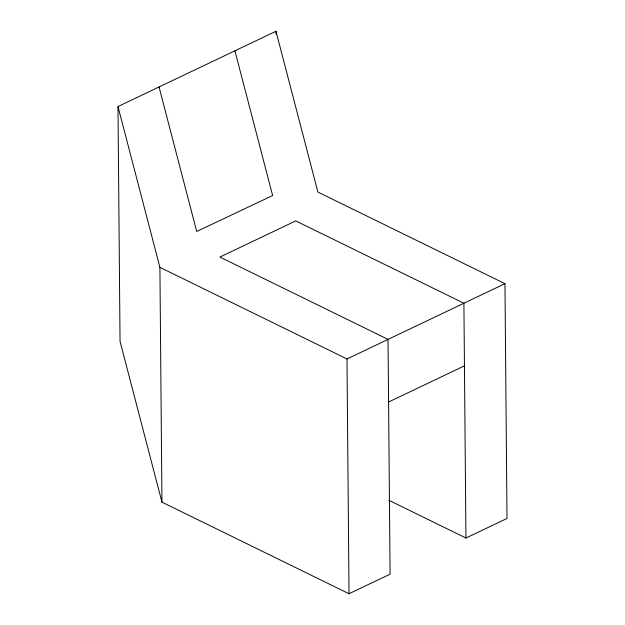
<?xml version="1.0" encoding="UTF-8"?>
<svg xmlns="http://www.w3.org/2000/svg" width="625" height="625" viewBox="0 0 625 625"><rect width="100%" height="100%" fill="white"/><g stroke="black" fill="none" stroke-linecap="round" stroke-linejoin="round"><path stroke-width="0.94" d="M465.953 538.023L463.906 303.234L295.766 220.898L219.906 257.055L388.039 339.391L390.086 574.18L349.031 593.75L161.953 502.133L120.039 341.328L117.992 106.539L275.969 31.25L317.883 192.055L504.961 283.672L507.008 518.461L465.953 538.023L388.891 500.289M117.992 106.539L159.906 267.344L346.984 358.961L504.961 283.672M388.586 402.008L464.453 365.852M234.914 50.82L272.633 195.539L196.719 231.492L159.047 86.977M346.984 358.961L349.031 593.75M275.969 31.25L275.992 34.172M159.906 267.344L161.953 502.133"/></g></svg>
